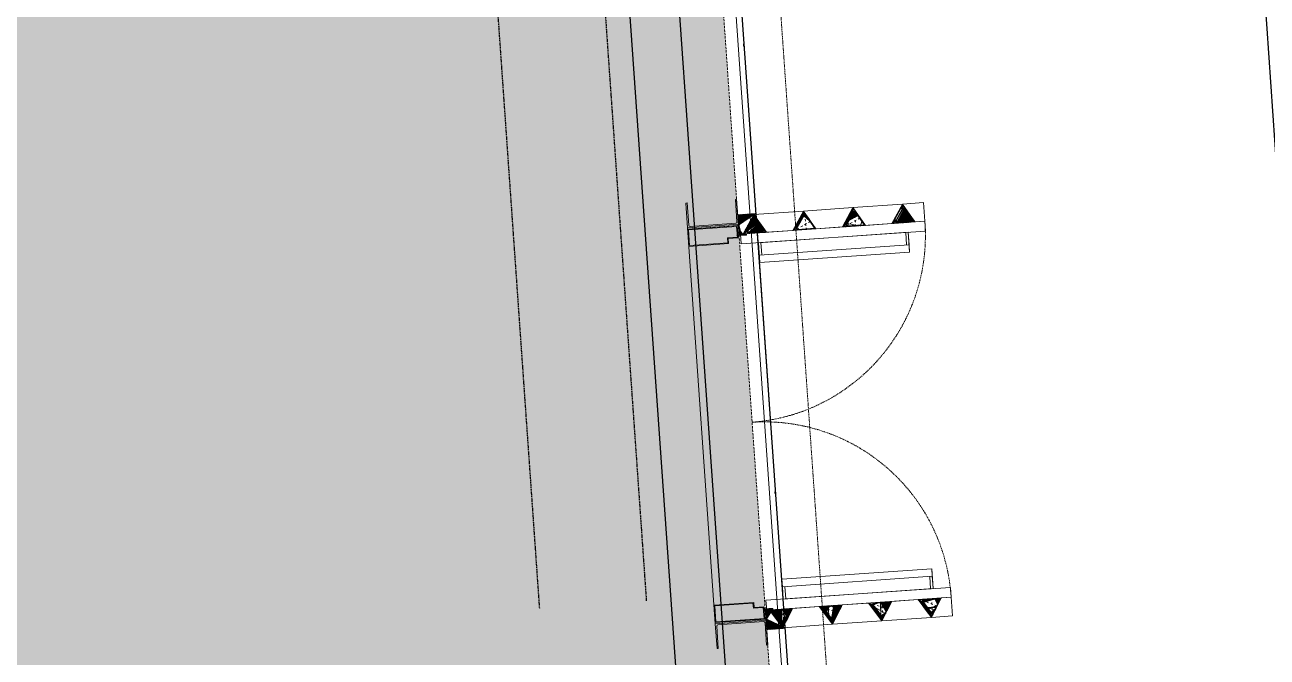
# Model space of a CAD drawing. Header units: millimetres. Extents: x 306 to 836129804, y -168137 to 818603917.
# Drawn here: x 834575209 to 834580214, y 818019302 to 818021851 of the extents above; entities that cross this region are included whole.
import ezdxf

# ---------------------------------------------------------------- set-up
doc = ezdxf.new("R2010")
doc.units = ezdxf.units.MM
doc.header["$LTSCALE"] = 3
doc.header["$PDMODE"] = 3
doc.header["$PDSIZE"] = 0.1
for name, pattern in [('ACAD_ISO03W100', [30, 12, -18]), ('B0701', [2.34375, 1.5625, -0.78125]), ('B0703', [4.6875, 3.125, -1.5625]), ('Dash', [6, 3, -3])]:
    doc.linetypes.add(name, pattern=pattern)
doc.layers.add('_LTC', color=251, linetype='Continuous')
for name, color, linetype, lineweight in [('Eva-New', 1, 'ACAD_ISO03W100', 18), ('Hatch (LTC&CB)', 252, 'Continuous', 35), ('UAJ-08META', 251, 'Continuous', 9), ('UAJ-21EXWA-a', 251, 'Continuous', 9), ('UAJ-22INWA-a', 251, 'Continuous', 13), ('UAJ-23FLOR-c', 251, 'Continuous', 9), ('UAJ-23FLOR-h', 251, 'Continuous', 9), ('UAJ-23FLOR-y', 251, 'B0701', 9), ('UAJ-23FLOR-z', 251, 'B0703', 9), ('UAJ-31EXFR-h', 251, 'Continuous', 9), ('UAJ-31EXFR-y', 251, 'B0701', 9), ('UAJ-32INFR-c', 251, 'Continuous', 9), ('UAJ-32INFR-h', 251, 'Continuous', 9)]:
    doc.layers.add(name, color=color, linetype=linetype, lineweight=lineweight)
pattern_1 = [(45.00000000000012, (-109416.8442187309, -41196.64336895943), (-1.68379802270047, 1.683798022700463), []), (45.00000000000012, (-109415.7216861248, -41196.64336895943), (-1.68379802270047, 1.683798022700463), [])]
pattern_2 = [(45, (-1764.737409842762, 17.99999999945111), (-4.999999779477807, 4.999999779477808), []), (45, (-1763.037409842762, 17.99999999945111), (-4.999999779477807, 4.999999779477808), []), (45, (-1762.937409842762, 17.99999999945111), (-4.999999779477807, 4.999999779477808), []), (45, (-1762.837409842762, 17.99999999945111), (-4.999999779477807, 4.999999779477808), []), (45, (-1762.737409842762, 17.99999999945111), (-4.999999779477807, 4.999999779477808), []), (45, (-1762.637409842763, 17.99999999945111), (-4.999999779477807, 4.999999779477808), []), (45, (-1762.537409842762, 17.99999999945111), (-4.999999779477807, 4.999999779477808), []), (45, (-1762.437409842762, 17.99999999945111), (-4.999999779477807, 4.999999779477808), [])]
pattern_3 = [(45, (-1799.928081032677, 17.99999999945111), (-4.999999779477807, 4.999999779477808), []), (45, (-1798.228081032677, 17.99999999945111), (-4.999999779477807, 4.999999779477808), []), (45, (-1798.128081032677, 17.99999999945111), (-4.999999779477807, 4.999999779477808), []), (45, (-1798.028081032677, 17.99999999945111), (-4.999999779477807, 4.999999779477808), []), (45, (-1797.928081032677, 17.99999999945111), (-4.999999779477807, 4.999999779477808), []), (45, (-1797.828081032677, 17.99999999945111), (-4.999999779477807, 4.999999779477808), []), (45, (-1797.728081032677, 17.99999999945111), (-4.999999779477807, 4.999999779477808), []), (45, (-1797.628081032677, 17.99999999945111), (-4.999999779477807, 4.999999779477808), [])]

# ---------------------------------------------------------------- blocks, each defined once
blk = doc.blocks.new('21_UNS-EXWA-Facade Triangle Extrusion')
at = {"layer": 'UAJ-08META'}
h = blk.add_hatch(dxfattribs=at)
h.set_pattern_fill('ANSI32', color=256, scale=0.25, angle=-3.998908525866516)
h.set_pattern_definition(pattern_1)
edge = h.paths.add_edge_path()
edge.add_line((-75.01259005069733, -47.16361486911774), (-67.87473440170288, -33.6935887336731))
edge.add_line((-67.87473440170288, -33.6935887336731), (-65.25258207321167, -37.77321720123291))
edge.add_line((-65.25258207321167, -37.77321720123291), (-63.57014775276184, -36.69184410572052))
edge.add_line((-63.57014775276184, -36.69184410572052), (-66.191903591156, -32.612832903862))
edge.add_line((-66.191903591156, -32.612832903862), (-64.50235915184021, -31.54252290725708))
edge.add_line((-64.50235915184021, -31.54252290725708), (-61.88771343231201, -35.61047101020813))
edge.add_line((-61.88771343231201, -35.61047101020813), (-60.20527946949005, -34.5290983915329))
edge.add_line((-60.20527946949005, -34.5290983915329), (-62.82474744319916, -30.45036041736603))
edge.add_line((-62.82474744319916, -30.45036041736603), (-20.0749454498291, -2.995363593101501))
edge.add_line((-20.0749454498291, -2.995363593101501), (-17.46405339241028, -7.057471752166748))
edge.add_line((-17.46405339241028, -7.057471752166748), (-15.78161954879761, -5.976099371910095))
edge.add_line((-15.78161954879761, -5.976099371910095), (-18.39626514911652, -1.908150553703308))
edge.add_line((-18.39626514911652, -1.908150553703308), (-16.71758425235748, -0.8209383487701416))
edge.add_line((-16.71758425235748, -0.8209383487701416), (-14.09918510913849, -4.894726157188416))
edge.add_line((-14.09918510913849, -4.894726157188416), (-12.41675090789795, -3.813353180885315))
edge.add_line((-12.41675090789795, -3.813353180885315), (-15.0389039516449, 0.2662745714187622))
edge.add_line((-15.0389039516449, 0.2662745714187622), (-0.8188365697860718, 0.4905227422714233))
edge.add_line((-0.8188365697860718, 0.4905227422714233), (-71.2157564163208, 42.66169381141663))
edge.add_arc((-72.50049510525452, 40.51706179758747), 2.499999994716807, 59.07634435006711, 179.9920953721348)
edge.add_line((-75.0004950761795, 40.51740670204163), (-75.01273441314697, -48.20710110664368))
edge.add_line((-75.01273441314697, -48.20710110664368), (-75.01259005069733, -47.16361486911774))
edge = h.paths.add_edge_path(flags=16)
edge.add_line((-68.6583776473999, -31.22540402412415), (-16.1267796754837, 2.53891122341156))
edge.add_arc((-17.47850388801287, 4.641966418766378), 2.499999900289295, 302.7306025113452, 419.0763484705993)
edge.add_line((-16.19376540184021, 6.786598443984985), (-72.5004950761795, 40.51706194877625))
edge.add_line((-72.5004950761795, 40.51706194877625), (-72.51010143756866, -29.12200355529785))
edge.add_arc((-70.0101015365577, -29.12234859176267), 2.499999924820999, 179.9920923464523, 302.7305933400276)
h = blk.add_hatch(dxfattribs=at)
h.set_pattern_fill('ANSI32', color=256, scale=0.25, angle=-3.998908525866516)
h.set_pattern_definition(pattern_1)
h.paths.add_polyline_path([(-62.61064434051514, -37.26119458675385), (-65.49787187576294, -32.76788723468781), (-64.65470325946808, -32.23022532463074), (-61.76762568950653, -36.72203266620636), (-14.82031857967377, -6.546976327896118), (-17.70624601840973, -2.056959748268127), (-16.86690068244934, -1.513350248336792), (-13.97909653186798, -6.006286859512329), (-4.745509028434753, -0.07146263122558594), (0, 0), (-75.01273441314697, -48.20710110664368), (-72.51210236549377, -43.62797057628632), (-62.60884714126587, -37.26272201538086)])
for points in [[(-75.01259005069733, -47.16361486911774), (-67.87473440170288, -33.6935887336731), (-65.25258207321167, -37.77321720123291), (-63.57014775276184, -36.69184410572052), (-66.191903591156, -32.612832903862), (-64.50235915184021, -31.54252290725708), (-61.88771343231201, -35.61047101020813), (-60.20527946949005, -34.5290983915329), (-62.82474744319916, -30.45036041736603), (-20.0749454498291, -2.995363593101501), (-17.46405339241028, -7.057471752166748), (-15.78161954879761, -5.976099371910095), (-18.39626514911652, -1.908150553703308), (-16.71758425235748, -0.8209383487701416), (-14.09918510913849, -4.894726157188416), (-12.41675090789795, -3.813353180885315), (-15.0389039516449, 0.2662745714187622), (-0.8188365697860718, 0.4905227422714233), (-71.2157564163208, 42.66169381141663, 0.5826902400280833), (-75.0004950761795, 40.51740670204163), (-75.01273441314697, -48.20710110664368)], [(-68.6583776473999, -31.22540402412415), (-16.1267796754837, 2.53891122341156, 0.5562828354535237), (-16.19376540184021, 6.786598443984985), (-72.5004950761795, 40.51706194877625), (-72.51010143756866, -29.12200355529785, 0.593393664896227)]]:
    blk.add_lwpolyline(points, format="xyb", close=True, dxfattribs=at)
blk.add_lwpolyline([(-62.61064434051514, -37.26119458675385), (-65.49787187576294, -32.76788723468781), (-64.65470325946808, -32.23022532463074), (-61.76762568950653, -36.72203266620636), (-14.82031857967377, -6.546976327896118), (-17.70624601840973, -2.056959748268127), (-16.86690068244934, -1.513350248336792), (-13.97909653186798, -6.006286859512329), (-4.745509028434753, -0.07146263122558594), (0, 0), (-75.01273441314697, -48.20710110664368), (-72.51210236549377, -43.62797057628632), (-62.60884714126587, -37.26272201538086)], close=True, dxfattribs=at)
at = {"layer": 'UAJ-08META', "linetype": 'Dash'}
for points in [[(-14.97881484031677, 4.68138599395752), (-72.50529825687408, 5.697529196739197)], [(-71.2083113193512, -31.31649792194366), (-44.34713017940521, 23.65182995796204)]]:
    blk.add_lwpolyline(points, dxfattribs=at)
at = {"layer": 'UAJ-08META'}
blk.add_lwpolyline([(-18.12446212768555, -2.327821254730225), (-18.12287628650665, -2.326794028282166)], dxfattribs=at)
blk = doc.blocks.new('*U|REF3218964')
at = {"layer": 'UAJ-32INFR-c'}
h = blk.add_hatch(color=256, dxfattribs=at)
edge = h.paths.add_edge_path()
edge.add_line((2.374999999996889, 42.8219198798), (2.374999999996527, 3.749999999999972))
edge.add_arc((3.12499999999653, 3.749999999999988), 0.7500000000000031, 180.0000000000011, 269.999999999998)
edge.add_line((3.124999999996504, 2.999999999999985), (74.3875901572351, 2.999999999999326))
edge.add_line((74.3875901572351, 2.999999999999326), (74.38759015723507, -6.87894186057747e-13))
edge.add_line((74.38759015723507, -6.87894186057747e-13), (3.124999999996504, -2.131628207280301e-14))
edge.add_arc((3.124999999996538, 3.750000000000002), 3.750000000000023, 179.9999999999996, 269.9999999999996, ccw=False)
edge.add_line((-0.6250000000034852, 3.75000000000003), (-0.6250000000034993, 42.82191987980003))
edge.add_line((-0.6250000000034993, 42.82191987980003), (2.374999999996889, 42.8219198798))
at = {"layer": 'UAJ-32INFR-h'}
h = blk.add_hatch(dxfattribs=at)
h.set_pattern_fill('STAAL', color=256, style=0)
h.set_pattern_definition(pattern_2)
edge = h.paths.add_edge_path()
edge.add_line((2.374999999996889, 42.8219198798), (2.374999999996527, 3.749999999999972))
edge.add_arc((3.12499999999653, 3.749999999999988), 0.7500000000000031, 180.0000000000011, 269.999999999998)
edge.add_line((3.124999999996504, 2.999999999999985), (74.3875901572351, 2.999999999999326))
edge.add_line((74.3875901572351, 2.999999999999326), (74.38759015723507, -6.87894186057747e-13))
edge.add_line((74.38759015723507, -6.87894186057747e-13), (3.124999999996504, -2.131628207280301e-14))
edge.add_arc((3.124999999996538, 3.750000000000002), 3.750000000000023, 179.9999999999996, 269.9999999999996, ccw=False)
edge.add_line((-0.6250000000034852, 3.75000000000003), (-0.6250000000034993, 42.82191987980003))
edge.add_line((-0.6250000000034993, 42.82191987980003), (2.374999999996889, 42.8219198798))
at = {"layer": 'UAJ-22INWA-a', "lineweight": -2}
blk.add_lwpolyline([(2.374999999996889, 42.8219198798), (2.374999999996527, 3.749999999999975, 0.4142135623730798), (3.124999999996504, 2.999999999999985), (74.3875901572351, 2.999999999999326), (74.38759015723507, -6.87894186057747e-13), (3.12499999999651, -2.886579864025407e-14, -0.4142135623730951), (-0.6250000000034852, 3.75000000000003), (-0.6250000000030749, 42.82191987980003)], format="xyb", close=True, dxfattribs=at)
blk = doc.blocks.new('*U|REF3319065')
at = {"layer": 'UAJ-32INFR-c'}
h = blk.add_hatch(color=256, dxfattribs=at)
edge = h.paths.add_edge_path()
edge.add_line((2.374999999996889, 42.8219198798), (2.374999999996527, 3.749999999999972))
edge.add_arc((3.12499999999653, 3.749999999999988), 0.7500000000000031, 180.0000000000011, 269.999999999998)
edge.add_line((3.124999999996504, 2.999999999999985), (74.3875901572351, 2.999999999999326))
edge.add_line((74.3875901572351, 2.999999999999326), (74.38759015723507, -6.87894186057747e-13))
edge.add_line((74.38759015723507, -6.87894186057747e-13), (3.124999999996504, -2.131628207280301e-14))
edge.add_arc((3.124999999996538, 3.750000000000002), 3.750000000000023, 179.9999999999996, 269.9999999999996, ccw=False)
edge.add_line((-0.6250000000034852, 3.75000000000003), (-0.6250000000034993, 42.82191987980003))
edge.add_line((-0.6250000000034993, 42.82191987980003), (2.374999999996889, 42.8219198798))
at = {"layer": 'UAJ-32INFR-h'}
h = blk.add_hatch(dxfattribs=at)
h.set_pattern_fill('STAAL', color=256, style=0)
h.set_pattern_definition(pattern_2)
edge = h.paths.add_edge_path()
edge.add_line((2.374999999996889, 42.8219198798), (2.374999999996527, 3.749999999999972))
edge.add_arc((3.12499999999653, 3.749999999999988), 0.7500000000000031, 180.0000000000011, 269.999999999998)
edge.add_line((3.124999999996504, 2.999999999999985), (74.3875901572351, 2.999999999999326))
edge.add_line((74.3875901572351, 2.999999999999326), (74.38759015723507, -6.87894186057747e-13))
edge.add_line((74.38759015723507, -6.87894186057747e-13), (3.124999999996504, -2.131628207280301e-14))
edge.add_arc((3.124999999996538, 3.750000000000002), 3.750000000000023, 179.9999999999996, 269.9999999999996, ccw=False)
edge.add_line((-0.6250000000034852, 3.75000000000003), (-0.6250000000034993, 42.82191987980003))
edge.add_line((-0.6250000000034993, 42.82191987980003), (2.374999999996889, 42.8219198798))
at = {"layer": 'UAJ-22INWA-a', "lineweight": -2}
blk.add_lwpolyline([(2.374999999996889, 42.8219198798), (2.374999999996527, 3.749999999999975, 0.4142135623730798), (3.124999999996504, 2.999999999999985), (74.3875901572351, 2.999999999999326), (74.38759015723507, -6.87894186057747e-13), (3.12499999999651, -2.886579864025407e-14, -0.4142135623730951), (-0.6250000000034852, 3.75000000000003), (-0.6250000000030749, 42.82191987980003)], format="xyb", close=True, dxfattribs=at)
blk = doc.blocks.new('*U|REF3419166')
at = {"layer": 'UAJ-32INFR-c'}
h = blk.add_hatch(color=256, dxfattribs=at)
edge = h.paths.add_edge_path()
edge.add_line((2.374999999996803, 30.0000000055), (2.374999999996527, 3.749999999999993))
edge.add_arc((3.124999999996549, 3.750000000000012), 0.7500000000000222, 180.0000000000013, 269.9999999999998)
edge.add_line((3.124999999996547, 2.99999999999999), (39.19691896732024, 2.999999999999649))
edge.add_line((39.19691896732024, 2.999999999999649), (39.19691896732022, -3.512745649913995e-13))
edge.add_line((39.19691896732022, -3.510618379322006e-13), (3.124999999996518, -2.486899575160351e-14))
edge.add_arc((3.124999999996543, 3.750000000000004), 3.750000000000028, 179.9999999999996, 269.9999999999996, ccw=False)
edge.add_line((-0.6250000000034852, 3.75000000000003), (-0.6250000000031972, 30.00000000550003))
edge.add_line((-0.6250000000031972, 30.00000000550003), (2.374999999996803, 30.0000000055))
at = {"layer": 'UAJ-32INFR-h'}
h = blk.add_hatch(dxfattribs=at)
h.set_pattern_fill('STAAL', color=256, style=0)
h.set_pattern_definition(pattern_3)
edge = h.paths.add_edge_path()
edge.add_line((2.374999999996803, 30.0000000055), (2.374999999996527, 3.749999999999993))
edge.add_arc((3.124999999996549, 3.750000000000012), 0.7500000000000222, 180.0000000000013, 269.9999999999998)
edge.add_line((3.124999999996547, 2.99999999999999), (39.19691896732024, 2.999999999999649))
edge.add_line((39.19691896732024, 2.999999999999649), (39.19691896732022, -3.512745649913995e-13))
edge.add_line((39.19691896732022, -3.510618379322006e-13), (3.124999999996518, -2.486899575160351e-14))
edge.add_arc((3.124999999996543, 3.750000000000004), 3.750000000000028, 179.9999999999996, 269.9999999999996, ccw=False)
edge.add_line((-0.6250000000034852, 3.75000000000003), (-0.6250000000031972, 30.00000000550003))
edge.add_line((-0.6250000000031972, 30.00000000550003), (2.374999999996803, 30.0000000055))
at = {"layer": 'UAJ-22INWA-a', "lineweight": -2}
blk.add_lwpolyline([(2.374999999996803, 30.0000000055), (2.374999999996527, 3.749999999999995, 0.4142135623730876), (3.124999999996547, 2.99999999999999), (39.19691896732024, 2.999999999999649), (39.19691896732022, -3.510618379322006e-13), (3.124999999996518, -2.486899575160351e-14, -0.4142135623730951), (-0.6250000000034852, 3.75000000000003), (-0.6250000000031972, 30.00000000550003)], format="xyb", close=True, dxfattribs=at)
blk = doc.blocks.new('*U|REF23431329')
at = {"layer": 'UAJ-32INFR-c'}
h = blk.add_hatch(color=256, dxfattribs=at)
h.dxf.hatch_style = 1
h.paths.add_polyline_path([(4, 1.17415765998885e-09, 1), (-4, 1.17415765998885e-09, 1)])
h.paths.add_polyline_path([(3, 1.17415765998885e-09, -1), (-3, 1.17415765998885e-09, -1)], flags=16)
at = {"layer": 'UAJ-32INFR-h'}
h = blk.add_hatch(dxfattribs=at)
h.set_pattern_fill('STAAL', color=256)
h.set_pattern_definition([(45, (0, 0), (-4.999999779477807, 4.999999779477808), []), (45, (1.7, 0), (-4.999999779477807, 4.999999779477808), []), (45, (1.8, 0), (-4.999999779477807, 4.999999779477808), []), (45, (1.9, 0), (-4.999999779477807, 4.999999779477808), []), (45, (2, 0), (-4.999999779477807, 4.999999779477808), []), (45, (2.1, 0), (-4.999999779477807, 4.999999779477808), []), (45, (2.2, 0), (-4.999999779477807, 4.999999779477808), []), (45, (2.3, 0), (-4.999999779477807, 4.999999779477808), [])])
h.paths.add_polyline_path([(4, 1.17415765998885e-09, 1), (-4, 1.17415765998885e-09, 1)])
at = {"layer": 'UAJ-22INWA-a', "lineweight": -2}
for radius in [4, 3]:
    blk.add_circle((0, 1.17415765998885e-09), radius, dxfattribs=at)
blk = doc.blocks.new('*U|REF3118863')
at = {"layer": 'UAJ-32INFR-c'}
h = blk.add_hatch(color=256, dxfattribs=at)
edge = h.paths.add_edge_path()
edge.add_line((2.374999999996803, 30.0000000055), (2.374999999996527, 3.749999999999993))
edge.add_arc((3.124999999996549, 3.750000000000012), 0.7500000000000222, 180.0000000000013, 269.9999999999998)
edge.add_line((3.124999999996547, 2.99999999999999), (39.19691896732024, 2.999999999999649))
edge.add_line((39.19691896732024, 2.999999999999649), (39.19691896732022, -3.512745649913995e-13))
edge.add_line((39.19691896732022, -3.510618379322006e-13), (3.124999999996518, -2.486899575160351e-14))
edge.add_arc((3.124999999996543, 3.750000000000004), 3.750000000000028, 179.9999999999996, 269.9999999999996, ccw=False)
edge.add_line((-0.6250000000034852, 3.75000000000003), (-0.6250000000031972, 30.00000000550003))
edge.add_line((-0.6250000000031972, 30.00000000550003), (2.374999999996803, 30.0000000055))
at = {"layer": 'UAJ-32INFR-h'}
h = blk.add_hatch(dxfattribs=at)
h.set_pattern_fill('STAAL', color=256, style=0)
h.set_pattern_definition(pattern_3)
edge = h.paths.add_edge_path()
edge.add_line((2.374999999996803, 30.0000000055), (2.374999999996527, 3.749999999999993))
edge.add_arc((3.124999999996549, 3.750000000000012), 0.7500000000000222, 180.0000000000013, 269.9999999999998)
edge.add_line((3.124999999996547, 2.99999999999999), (39.19691896732024, 2.999999999999649))
edge.add_line((39.19691896732024, 2.999999999999649), (39.19691896732022, -3.512745649913995e-13))
edge.add_line((39.19691896732022, -3.510618379322006e-13), (3.124999999996518, -2.486899575160351e-14))
edge.add_arc((3.124999999996543, 3.750000000000004), 3.750000000000028, 179.9999999999996, 269.9999999999996, ccw=False)
edge.add_line((-0.6250000000034852, 3.75000000000003), (-0.6250000000031972, 30.00000000550003))
edge.add_line((-0.6250000000031972, 30.00000000550003), (2.374999999996803, 30.0000000055))
at = {"layer": 'UAJ-22INWA-a', "lineweight": -2}
blk.add_lwpolyline([(2.374999999996803, 30.0000000055), (2.374999999996527, 3.749999999999995, 0.4142135623730876), (3.124999999996547, 2.99999999999999), (39.19691896732024, 2.999999999999649), (39.19691896732022, -3.510618379322006e-13), (3.124999999996518, -2.486899575160351e-14, -0.4142135623730951), (-0.6250000000034852, 3.75000000000003), (-0.6250000000031972, 30.00000000550003)], format="xyb", close=True, dxfattribs=at)
blk = doc.blocks.new('*U2874')
at = {"layer": 'UAJ-31EXFR-h'}
h = blk.add_hatch(color=256, dxfattribs=at)
h.dxf.hatch_style = 1
edge = h.paths.add_edge_path()
edge.add_line((-49.98460531026613, 64.98741030649806), (50.04618311136473, 64.98740982966086))
edge.add_line((50.04618311136473, 64.98740982966086), (50.04618311136473, -140.005212261637))
edge.add_line((50.04618311136473, -140.005212261637), (-49.98460566997697, -140.005212261637))
edge.add_line((-49.98460566997697, -140.005212261637), (-49.98460566997697, -135.0052126192649))
edge.add_line((-49.98460566997697, -135.0052126192649), (40.01539468973378, -135.0052117755521))
edge.add_arc((40.01539468973377, -130.0052117755522), 4.999999999999915, 270.0000000000002, 359.9999999999997)
edge.add_line((45.01539468973368, -130.0052117755523), (45.01539433210586, 54.98741006807947))
edge.add_arc((40.01539392509982, 54.98740989949206), 5.000000407006037, 1.931869285508747e-06, 89.9999912379403)
edge.add_line((40.01539468973384, 59.98741030649805), (-49.98460531026613, 59.98741030649806))
edge.add_line((-49.98460531026613, 59.98741030649806), (-49.98460531026613, 64.98741030649806))
h = blk.add_hatch(color=256, dxfattribs=at)
h.dxf.hatch_style = 1
h.paths.add_polyline_path([(50.04618311136475, 64.98740982966086), (55.0153946897339, 64.98740982966086), (55.0153946897339, -140.0052126194969), (50.04618311136475, -140.0052126194969)])
h = blk.add_hatch(color=256, dxfattribs=at)
h.dxf.hatch_style = 1
h.paths.add_polyline_path([(122.0153945705246, -137.0052126194969), (58.01539468973387, -137.0052126194969), (58.01539445131529, 57.17808079676291), (102.015394332106, 57.1780809159722), (102.0153946897339, 17.1780809159722), (122.0153944513153, 17.17808079676291)], flags=16)
h.paths.add_polyline_path([(125.0153945705246, -140.0052126194969), (55.01539468973387, -140.0052126194969), (55.015394332106, 60.1780809159722), (105.015394332106, 60.1780809159722), (105.0153946897339, 20.17808079676291), (125.0153945705246, 20.17808079676291)])
h = blk.add_hatch(color=256, dxfattribs=at)
h.dxf.hatch_style = 1
h.paths.add_polyline_path([(1578.015394570525, -137.0052126194969), (1642.015394451315, -137.0052126194969), (1642.015394689734, 57.17808079676291), (1598.015394808943, 57.1780809159722), (1598.015394451315, 17.1780809159722), (1578.015394689734, 17.17808079676291)], flags=16)
h.paths.add_polyline_path([(1575.015394570525, -140.0052126194969), (1645.015394451315, -140.0052126194969), (1645.015394808943, 60.1780809159722), (1595.015394808943, 60.1780809159722), (1595.015394451315, 20.17808079676291), (1575.015394570525, 20.17808079676291)])
h = blk.add_hatch(color=256, dxfattribs=at)
h.dxf.hatch_style = 1
h.paths.add_polyline_path([(1649.984606029685, 64.98740982966086), (1645.015394451315, 64.98740982966086), (1645.015394451315, -140.0052126194969), (1649.984606029685, -140.0052126194969)])
h = blk.add_hatch(color=256, dxfattribs=at)
h.dxf.hatch_style = 1
edge = h.paths.add_edge_path()
edge.add_line((1750.015394451315, 64.98741030649806), (1649.984606029685, 64.98740982966086))
edge.add_line((1649.984606029685, 64.98740982966086), (1649.984606029685, -140.005212261637))
edge.add_line((1649.984606029685, -140.005212261637), (1750.015394811026, -140.005212261637))
edge.add_line((1750.015394811026, -140.005212261637), (1750.015394811026, -135.0052126192649))
edge.add_line((1750.015394811026, -135.0052126192649), (1660.015394451315, -135.0052117755521))
edge.add_arc((1660.015394451315, -130.0052117755523), 4.999999999999858, 179.9999999999997, 270, ccw=False)
edge.add_line((1655.015394451316, -130.0052117755523), (1655.015394808943, 54.98741006807947))
edge.add_arc((1660.015395215949, 54.98740989949212), 5.00000040700593, 90.00000876205979, 179.9999980681314, ccw=False)
edge.add_line((1660.015394451315, 59.98741030649805), (1750.015394451315, 59.98741030649806))
edge.add_line((1750.015394451315, 59.98741030649806), (1750.015394451315, 64.98741030649806))
at = {"layer": 'UAJ-08META'}
for points in [[(-49.98460531026613, 64.98741030649806), (50.04618311136473, 64.98740982966086), (50.04618311136473, -140.005212261637), (-49.98460566997697, -140.005212261637), (-49.98460566997697, -135.0052126192649), (40.01539468973378, -135.0052117755521, 0.4142135623730921), (45.01539468973368, -130.0052117755523), (45.01539433210586, 54.98741006807948, 0.4142135077062553), (40.01539468973384, 59.98741030649805), (-49.98460531026613, 59.98741030649806)], [(1750.015394451315, 64.98741030649806), (1649.984606029685, 64.98740982966086), (1649.984606029685, -140.005212261637), (1750.015394811026, -140.005212261637), (1750.015394811026, -135.0052126192649), (1660.015394451315, -135.0052117755521, -0.4142135623730921), (1655.015394451316, -130.0052117755523), (1655.015394808943, 54.98741006807948, -0.4142135077062553), (1660.015394451315, 59.98741030649805), (1750.015394451315, 59.98741030649806)]]:
    blk.add_lwpolyline(points, format="xyb", close=True, dxfattribs=at)
for points in [[(50.04618311136475, 64.98740982966086), (55.0153946897339, 64.98740982966086), (55.0153946897339, -140.0052126194969), (50.04618311136475, -140.0052126194969)], [(125.0153945705246, -140.0052126194969), (55.01539468973387, -140.0052126194969), (55.015394332106, 60.1780809159722), (105.015394332106, 60.1780809159722), (105.0153946897339, 20.17808079676291), (125.0153945705246, 20.17808079676291)], [(122.0153945705246, -137.0052126194969), (58.01539468973387, -137.0052126194969), (58.01539445131529, 57.17808079676291), (102.015394332106, 57.1780809159722), (102.0153946897339, 17.1780809159722), (122.0153944513153, 17.17808079676291)], [(1575.015394570525, -140.005212261869), (1645.015394451315, -140.0052123810783), (1645.015394570525, 60.17808115439077), (1595.015394689734, 60.17808139280935), (1595.015394212897, 20.17808115439077), (1575.015394212897, 20.17808115439077)], [(1575.015394570525, -140.0052126194969), (1645.015394451315, -140.0052126194969), (1645.015394808943, 60.1780809159722), (1595.015394808943, 60.1780809159722), (1595.015394451315, 20.17808079676291), (1575.015394570525, 20.17808079676291)], [(1578.015394689734, -137.005212261869), (1642.015394451315, -137.005212261869), (1642.015394689734, 57.17808115439077), (1598.015394808943, 57.17808127360006), (1598.015394212897, 17.17808115439077), (1578.015394451315, 17.17808103518148)], [(1578.015394570525, -137.0052126194969), (1642.015394451315, -137.0052126194969), (1642.015394689734, 57.17808079676291), (1598.015394808943, 57.1780809159722), (1598.015394451315, 17.1780809159722), (1578.015394689734, 17.17808079676291)], [(1649.984606029685, 64.98740982966086), (1645.015394451315, 64.98740982966086), (1645.015394451315, -140.0052126194969), (1649.984606029685, -140.0052126194969)]]:
    blk.add_lwpolyline(points, close=True, dxfattribs=at)
at = {"layer": 'UAJ-21EXWA-a'}
for points in [[(130.2247588708791, 70.17808103400745), (130.2247589900882, 815.1780810340074), (90.22483027724333, 815.1780811532167), (90.22483003882498, 70.17808115321674)], [(1569.836818934394, 70.17808103400745), (1569.836818815185, 815.1780810340074), (1609.83674752803, 815.1780811532167), (1609.836747766448, 70.17808115321674)]]:
    blk.add_lwpolyline(points, close=True, dxfattribs=at)
at = {"layer": 'UAJ-23FLOR-c'}
blk.add_lwpolyline([(1649.984606029685, -140.0052122616369), (1649.984605792248, 64.98740982966086), (1687.806526253754, 64.98741000995435), (1687.806525896176, 139.9999999944971), (12.22426324487308, 139.9999999944971), (12.22426288729524, 64.98741000995435), (50.04618311136475, 64.98740982966086), (50.04618311136473, -140.0052122616369)], close=True, dxfattribs=at)
at = {"layer": 'UAJ-31EXFR-h'}
for points in [[(15.22426403311796, 730.1780809147981), (15.22426403311796, 815.1780811532167), (90.22483027724333, 815.1780811532167), (90.22483026441961, 775.1070505983323)], [(1684.77573596687, 730.1780809147981), (1684.77573596687, 815.1780811532167), (1609.775169722745, 815.1780811532167), (1609.775169735568, 775.1070505983323)], [(15.22426403311796, 730.1780809147981), (15.22426391390867, 530.1780807955888), (90.2248302004147, 575.1070593757348), (90.23699844626493, 681.9709798081544)], [(130.2247587516696, 745.1780807955888), (210.2247587516698, 745.1780807955888), (210.2247587516698, 140.1780809147982), (130.2247587516696, 140.1780809147982)], [(180.2247588708791, 140.1780807955889), (210.2247587516698, 140.1780809147982), (210.2247588708789, 745.1780809147981), (180.2247588708789, 745.1780809147981)], [(1519.836818934394, 140.1780807955889), (1489.836819053603, 140.1780809147982), (1489.836818934394, 745.1780809147981), (1519.836818934394, 745.1780809147981)], [(1489.836818934394, 745.1780809147981), (1569.836818934394, 745.1780809147981), (1569.836818934394, 140.1780807955889), (1489.836818934394, 140.1780807955889)], [(1684.837313772155, 730.1780809147981), (1684.837313891365, 530.1780807955888), (1609.836747604859, 575.1070593757348), (1609.824579359008, 681.9709798081544)], [(15.22426391390867, 530.1780807955888), (15.22426379469938, 330.1780806763795), (90.22483008120541, 375.1070592565255), (90.23699832705564, 481.9709796889451)], [(1684.837313891365, 530.1780807955888), (1684.837314010574, 330.1780806763795), (1609.836747724068, 375.1070592565255), (1609.824579478218, 481.9709796889451)], [(15.2242639139089, 330.1780807955889), (15.22426379469961, 130.1780806763795), (90.22483008120564, 175.1070592565256), (90.23699832705587, 281.9709796889452)], [(1684.837313891364, 330.1780807955889), (1684.837314010574, 130.1780806763795), (1609.836747724068, 175.1070592565256), (1609.824579478217, 281.9709796889452)]]:
    blk.add_lwpolyline(points, close=True, dxfattribs=at)
for points in [[(180.2247586324603, 745.1780807955888), (130.2247587516696, 745.1780807955888), (130.2247587516696, 735.1780807955888), (180.224758513251, 735.1780807955888)], [(1519.836819172813, 745.1780807955888), (1569.836819053604, 745.1780807955888), (1569.836819053604, 735.1780807955888), (1519.836819292022, 735.1780807955888)], [(180.2247588708791, 140.1780807955889), (130.2247588708791, 140.1780807955889), (130.2247587516698, 150.1780807955889), (180.2247586324605, 150.1780809147982)], [(1519.836818934394, 140.1780807955889), (1569.836818934394, 140.1780807955889), (1569.836819053603, 150.1780807955889), (1519.836819172813, 150.1780809147982)]]:
    blk.add_lwpolyline(points, dxfattribs=at)
at = {"layer": 'UAJ-31EXFR-y'}
for centre, start, end in [((95.01539421289671, 60.17808079676291), 0.365888888834736, 89.60699467943572), ((1605.015394689734, 60.17808079676291), 90.39300532056428, 179.6341111111653)]:
    blk.add_arc(centre, 755.000000395918, start, end, dxfattribs=at)
at = {"xscale": -1}
for p in [(15.22426403311796, 730.1780809147981), (15.22426391390867, 530.1780807955888), (15.2242639139089, 330.1780807955889), (15.22426403311819, 130.1780806763796)]:
    blk.add_blockref('21_UNS-EXWA-Facade Triangle Extrusion', p, dxfattribs=at)
for p in [(1684.837313772155, 730.1780809147981), (1684.837313891365, 530.1780807955888), (1684.837313891364, 330.1780807955889), (1684.837313772155, 130.1780806763796)]:
    blk.add_blockref('21_UNS-EXWA-Facade Triangle Extrusion', p)
at = {"layer": 'UAJ-08META', "xscale": -1}
for name, p, rotation in [('*U|REF3218964', (12.22426323167559, 65.612409837262), 269.9999999898344), ('*U|REF23431329', (95.0461831155393, 60.17808079676291), 269.999999992243)]:
    blk.add_blockref(name, p, dxfattribs=dict(at, rotation=rotation))
at = {"layer": 'UAJ-08META'}
for name, p, rotation in [('*U|REF3319065', (1687.806525909374, 65.612409837262), 90.00000001016568), ('*U|REF23431329', (1604.953816884449, 60.17808079676291), 90.00000000775698)]:
    blk.add_blockref(name, p, dxfattribs=dict(at, rotation=rotation))
at = {"layer": 'UAJ-08META', "xscale": -1}
blk.add_blockref('*U|REF3419166', (95.04618371211801, 64.98740982951915), dxfattribs=at)
at = {"layer": 'UAJ-08META'}
blk.add_blockref('*U|REF3118863', (1604.95381628787, 64.98740982951915), dxfattribs=at)
blk = doc.blocks.new('FAC-00-0')
at = {"layer": '_LTC', "elevation": 13699.99999999999}
for points in [[(834576404.8478793, 818039564.4994954), (834578419.9061583, 818010875.5172962), (834579521.6727213, 818000060.3477776)], [(834576604.3586563, 818039578.4798723), (834578619.1946199, 818010892.6628438), (834579720.6429324, 818000080.6173375)], [(834576853.7442557, 818039595.9962316), (834578868.3051968, 818010914.0947803), (834579969.3556964, 818000105.9542873)]]:
    blk.add_lwpolyline(points, dxfattribs=at)
at = {"layer": '_LTC', "linetype": 'B0701'}
for points in [[(834576339.3228495, 818039159.64059), (834577713.0064095, 818019529.4403745)], [(834575908.3755728, 818039129.5140712), (834577282.0583692, 818019499.3138024)]]:
    blk.add_lwpolyline(points, dxfattribs=at)
at = {"layer": '_LTC'}
blk.add_open_spline([(834580271.1096342, 818021008.2324462, 13699.99999999997), (834580270.551387, 818021024.2677512), (834580268.874086, 818021040.2248595, 13699.99999999999), (834580267.7563117, 818021056.2210662, 13699.99999999998), (834580181.103108, 818022301.7230911), (834580094.0350399, 818023547.1961263), (834580006.9669715, 818024792.6691617), (834579728.1369119, 818028506.6162714), (834579361.2044426, 818033394.0655822), (834579066.2396815, 818038884.2348518), (834578945.480875, 818040871.10015), (834578889.5015762, 818041682.937103), (834578875.476216, 818041899.2020736), (834578905.265652, 818041606.9202672), (834579014.8303174, 818040531.9164138), (834579228.5315945, 818038192.8699493), (834579428.563846, 818036147.6696717), (834579552.010506, 818034885.5074883), (834579873.8612906, 818030281.5664743), (834580195.712075, 818025677.6254604), (834580500.3832827, 818021323.1337729)], degree=3, knots=[0, 0, 0, 0, 1, 1, 1, 3746.538061933388, 3746.538061933388, 3746.538061933388, 14919.15775847071, 18449.38945613005, 20240.53077136857, 20890.67934422696, 20890.67934422696, 20890.67934422696, 21772.06415537719, 24132.38665182641, 27936.93947994479, 27936.93947994479, 27936.93947994479, 41782.47114495328, 41782.47114495328, 41782.47114495328, 41782.47114495328], dxfattribs=at)
blk.add_rational_spline([(834580077.3900777, 818035997.4791214), (834580437.0917654, 818034054.3349081), (834580602.4700614, 818033161.329403), (834580767.8483574, 818032268.323898), (834580949.9611539, 818031284.955718), (834581075.8892046, 818030294.4452341), (834581145.6328331, 818029296.7917677), (834581335.3021821, 818026583.6509713), (834581524.9715308, 818023870.5101748), (834581703.4389249, 818021317.6086571), (834581706.0106146, 818021280.8216103), (834581708.5823042, 818021244.0345637), (834581711.1539938, 818021207.247517), (834581713.1965545, 818021178.0295397), (834581693.9806505, 818021155.9249865), (834581664.7626766, 818021153.8823801), (834581299.0753304, 818021128.3174726), (834580933.3879842, 818021102.7525649), (834580567.7006379, 818021077.1876572), (834580554.2949414, 818021076.2509816), (834580542.2681971, 818021070.25536), (834580533.4514505, 818021060.1136129), (834580524.6347041, 818021049.9718657), (834580520.3702859, 818021037.2280517), (834580521.3074443, 818021023.822389), (834580899.6991928, 818015611.086328), (834581278.0909414, 818010198.3502669), (834581656.48269, 818004785.6142058), (834581686.6616603, 818004353.9166318), (834581619.0548282, 818003926.4790552), (834581457.1207048, 818003525.1675733), (834581156.5955538, 818002700.4971138), (834580856.0704025, 818001875.8266542), (834580555.5452513, 818001051.1561946), (834580428.5667853, 818000714.2497276), (834580305.2916387, 818000375.9706471), (834580185.7346454, 818000036.3596587)], [1, 1, 1, 1, 1, 1, 1, 1, 1, 1, 1, 1, 1, 0.8047382231132746, 0.8047382231132746, 0.9999999999999999, 1, 1, 1, 0.9492507227563662, 0.9492507227563662, 0.9999999999999999, 0.9492507227563663, 0.9492507227563663, 1, 1, 1, 1, 0.9829479213520105, 0.9829479213520105, 1, 1, 1, 1, 0.9999598891676805, 0.9999598891676805, 1], degree=3, knots=[0, 0, 0, 0, 2724.56956517957, 2724.56956517957, 2724.56956517957, 5723.230185049491, 5723.230185049491, 5723.230185049491, 13882.51734683393, 13882.51734683393, 13882.51734683393, 13883.51734683393, 13883.51734683393, 13883.51734683393, 13885.08814159524, 13885.08814159524, 13885.08814159524, 13886.08814159524, 13886.08814159524, 13886.08814159524, 13886.87355778052, 13886.87355778052, 13886.87355778052, 13887.65897396581, 13887.65897396581, 13887.65897396581, 13888.65897396581, 13888.65897396581, 13888.65897396581, 13889.11229864333, 13889.11229864333, 13889.11229864333, 13890.11229864333, 13890.11229864333, 13890.11229864333, 13890.13423798732, 13890.13423798732, 13890.13423798732, 13890.13423798732], dxfattribs=at)
for p in [(834578105.649212, 818021772.2541676, 13699.99999999999), (834578105.8597741, 818021769.2563323, 13699.99999999999), (834578106.0703362, 818021766.258497, 13699.99999999999), (834578232.4076056, 818019967.5573323, 13699.99999999999), (834578232.6181678, 818019964.559497, 13699.99999999999), (834578232.8287299, 818019961.5616617, 13699.99999999999)]:
    blk.add_point(p, dxfattribs=at)
at = {"layer": '_LTC', "rotation": 273.9989084093262}
blk.add_blockref('*U2874', (834578015.5590324, 818021092.5139563, 13699.99999999999), dxfattribs=at)

msp = doc.modelspace()

# ---------------------------------------------------------------- hatches: boundary and pattern name
at = {"layer": 'Hatch (LTC&CB)', "ltscale": 0.5}
h = msp.add_hatch(color=256, dxfattribs=at)
h.dxf.hatch_style = 1
h.paths.add_polyline_path([(834513554.2875786, 817967164.184733), (834513136.0010567, 817973147.5986885), (834516444.2460145, 817973378.8703827), (834516862.5325388, 817967395.4564129)])
edge = h.paths.add_edge_path()
edge.add_line((834574531.2963331, 818045981.8457801), (834554099.929931, 818044553.5366205))
edge.add_line((834554099.929931, 818044553.5366205), (834551123.8228455, 818044183.8080285))
edge.add_line((834551123.8228455, 818044183.8080285), (834548209.0206542, 818043477.5243225))
edge.add_line((834548209.0206542, 818043477.5243225), (834545391.3720644, 818042450.0201086))
edge.add_line((834545391.3720644, 818042450.0201086), (834542706.1556592, 818041114.1603316))
edge.add_line((834542706.1556592, 818041114.1603316), (834540186.9918953, 818039486.6707257))
edge.add_line((834540186.9918953, 818039486.6707257), (834537891.0747983, 818037557.0067935))
edge.add_line((834537891.0747983, 818037557.0067935), (834535879.1420094, 818035334.0248597))
edge.add_line((834535879.1420094, 818035334.0248597), (834535855.3944789, 818035294.2675608))
edge.add_line((834535855.3944789, 818035294.2675608), (834532032.6782387, 818042572.4388088))
edge.add_line((834532032.6782387, 818042572.4388088), (834531164.0984614, 818043800.1153567))
edge.add_line((834531164.0984614, 818043800.1153567), (834530021.2562451, 818044771.3886445))
edge.add_line((834530021.2562451, 818044771.3886445), (834528673.237675, 818045435.2700317))
edge.add_line((834528673.237675, 818045435.2700317), (834527205.3850749, 818045748.6568446))
edge.add_line((834527205.3850749, 818045748.6568446), (834506196.3506466, 818045615.4155988))
edge.add_arc((834506271.1753964, 818044617.8358235), 1000.382002588579, 94.28951124117238, 184.8385578105567)
edge.add_line((834505274.3584335, 818044533.4551773), (834507175.0349003, 818017345.0717123))
edge.add_arc((834508006.2233039, 818017538.0693862), 853.3008053756253, 193.0721449834389, 241.7750472788793)
edge.add_line((834507602.6678852, 818016786.2281208), (834508069.1239861, 818016499.3412285))
edge.add_line((834508069.1239861, 818016499.3412285), (834506033.0790353, 818013635.890324))
edge.add_arc((834507255.7232584, 818012765.1948972), 1500.989481160123, 144.5437625065404, 184.7118367485428)
edge.add_line((834505759.8064644, 818012641.8970132), (834510574.8280377, 817943764.9910301))
edge.add_arc((834512461.4285563, 817944222.0794972), 1941.182985577997, 193.6192718619657, 275.7769527828718)
edge.add_line((834512656.820462, 817942290.75524), (834514135.0129817, 817942432.7829566))
edge.add_line((834514135.0129817, 817942432.7829566), (834515639.5898061, 817942609.6817144))
edge.add_line((834515639.5898061, 817942609.6817144), (834517125.2230971, 817942816.5733008))
edge.add_line((834517125.2230971, 817942816.5733008), (834518606.1282966, 817943054.9641434))
edge.add_line((834518606.1282966, 817943054.9641434), (834520081.6376159, 817943324.7467438))
edge.add_line((834520081.6376159, 817943324.7467438), (834521550.6787682, 817943623.4372313))
edge.add_line((834521550.6787682, 817943623.4372313), (834523003.1909853, 817943997.2323029))
edge.add_line((834523003.1909853, 817943997.2323029), (834524434.6779621, 817944444.8476892))
edge.add_line((834524434.6779621, 817944444.8476892), (834525841.3906198, 817944965.1110799))
edge.add_line((834525841.3906198, 817944965.1110799), (834527219.6447655, 817945556.6599009))
edge.add_line((834527219.6447655, 817945556.6599009), (834528566.4663409, 817946218.3362625))
edge.add_line((834528566.4663409, 817946218.3362625), (834529949.1975069, 817946963.0067956))
edge.add_line((834529949.1975069, 817946963.0067956), (834530025.4386841, 817945888.6557508))
edge.add_line((834530025.4386841, 817945888.6557508), (834530524.2280539, 817945923.5249519))
edge.add_line((834530524.2280539, 817945923.5249519), (834531068.3343124, 817946109.8721913))
edge.add_line((834531068.3343124, 817946109.8721913), (834531037.8571603, 817946545.8476382))
edge.add_line((834531037.8571603, 817946545.8476382), (834533865.2576491, 817946000.0480125))
edge.add_line((834533865.2576491, 817946000.0480125), (834536130.1011477, 817945599.4485525))
edge.add_line((834536130.1011477, 817945599.4485525), (834538400.1908902, 817945229.7315427))
edge.add_line((834538400.1908902, 817945229.7315427), (834540675.1291097, 817944891.1253359))
edge.add_line((834540675.1291097, 817944891.1253359), (834542954.494443, 817944583.7301323))
edge.add_line((834542954.494443, 817944583.7301323), (834545237.8685557, 817944307.6853015))
edge.add_line((834545237.8685557, 817944307.6853015), (834547578.8128494, 817944055.8657025))
edge.add_line((834547578.8128494, 817944055.8657025), (834549775.2120743, 817943852.7193749))
edge.add_line((834549775.2120743, 817943852.7193749), (834552166.6682281, 817943704.7044293))
edge.add_line((834552166.6682281, 817943704.7044293), (834554408.0140736, 817943602.5051898))
edge.add_line((834554408.0140736, 817943602.5051898), (834556706.8720335, 817943525.9335827))
edge.add_line((834556706.8720335, 817943525.9335827), (834559062.7525511, 817943492.2506982))
edge.add_line((834559062.7525511, 817943492.2506982), (834561264.7959542, 817943499.6060555))
edge.add_line((834561264.7959542, 817943499.6060555), (834563662.805802, 817943545.8192695))
edge.add_line((834563662.805802, 817943545.8192695), (834565905.0821311, 817943629.5407001))
edge.add_line((834565905.0821311, 817943629.5407001), (834568202.2235788, 817943747.6000468))
edge.add_line((834568202.2235788, 817943747.6000468), (834570497.1715583, 817943902.4870338))
edge.add_line((834570497.1715583, 817943902.4870338), (834572789.3424196, 817944094.1622797))
edge.add_line((834572789.3424196, 817944094.1622797), (834575076.8880951, 817944322.4462694))
edge.add_line((834575076.8880951, 817944322.4462694), (834577358.8485965, 817944599.7346953))
edge.add_arc((834577188.4102644, 817949142.5459951), 4546.007449470469, 272.1486296327768, 348.0754999770829)
edge.add_line((834581636.318153, 817948203.238194), (834581931.6191186, 817949988.7878709))
edge.add_line((834581931.6191186, 817949988.7878709), (834582222.8927813, 817952167.7077127))
edge.add_line((834582222.8927813, 817952167.7077127), (834582444.6448697, 817954354.4007571))
edge.add_line((834582444.6448697, 817954354.4007571), (834582596.7161981, 817956553.5893033))
edge.add_line((834582596.7161981, 817956553.5893033), (834582678.7199463, 817958758.7008262))
edge.add_line((834582678.7199463, 817958758.7008262), (834582689.6004196, 817961000.6853927))
edge.add_line((834582689.6004196, 817961000.6853927), (834582627.8349453, 817963239.9127623))
edge.add_line((834582627.8349453, 817963239.9127623), (834582495.0484269, 817965475.7417142))
edge.add_line((834582495.0484269, 817965475.7417142), (834582352.0371794, 817967521.4644701))
edge.add_line((834582352.0371794, 817967521.4644701), (834582377.3017465, 817967501.2573416))
edge.add_line((834582377.3017465, 817967501.2573416), (834583280.4098197, 817967592.3724535))
edge.add_line((834583280.4098197, 817967592.3724535), (834582885.6743841, 817972682.2829502))
edge.add_line((834582885.6743841, 817972682.2829502), (834582550.7585597, 817977040.087476))
edge.add_line((834582550.7585597, 817977040.087476), (834582280.7159691, 817980552.6941899))
edge.add_line((834582280.7159691, 817980552.6941899), (834582016.0826895, 817983880.3056784))
edge.add_line((834582016.0826895, 817983880.3056784), (834581737.2924131, 817986867.2783637))
edge.add_line((834581737.2924131, 817986867.2783637), (834581397.7587786, 817990004.3583491))
edge.add_line((834581397.7587786, 817990004.3583491), (834578831.2786306, 818011297.8700217))
edge.add_line((834578831.2786306, 818011297.8700217), (834578649.3672444, 818012963.5483121))
edge.add_line((834578649.3672444, 818012963.5483121), (834576771.549405, 818039832.1183864))
edge.add_line((834576771.549405, 818039832.1183864), (834576279.8499508, 818039797.7448243))
edge.add_line((834576279.8499508, 818039797.7448243), (834575932.169804, 818044771.1641917))
edge.add_arc((834574629.9863018, 818044680.2268811), 1305.354920261004, 3.994735601767179, 94.33592376376863)

# ---------------------------------------------------------------- next in the draw order: block references
msp.add_blockref('FAC-00-0', (0, 0))

# ---------------------------------------------------------------- next in the draw order: hatches: boundary and pattern name
at = {"layer": 'Eva-New', "linetype": 'Continuous', "ltscale": 0.01}
h = msp.add_hatch(dxfattribs=at)
h.set_pattern_fill('ANSI31', color=8, scale=350, angle=4)
h.set_pattern_definition([(49, (0, 0), (-838.6710210225554, 729.0455959657013), [])])
edge = h.paths.add_edge_path()
edge.add_arc((834611513.5385946, 818068145.3264505), 14099.99999968531, 55.19002574308559, 154.5596091027724)
edge.add_line((834598780.7776825, 818074202.2893481), (834595240.3911003, 818066761.4558462))
edge.add_arc((834589822.417787, 818069339.3552195), 6000.000000233124, 273.9989064334658, 334.5546563119141, ccw=False)
edge.add_line((834590240.8423903, 818063353.9629304), (834585554.5350056, 818063026.3542768))
edge.add_arc((834584989.6617913, 818071106.6338656), 8099.999998867221, 264.220048196886, 273.9989064322582, ccw=False)
edge.add_line((834584173.925572, 818063047.8142), (834580415.7397891, 818063428.2282544))
edge.add_arc((834579106.5335116, 818050494.3201492), 12999.99999816069, 84.2200481985661, 93.99077919798958)
edge.add_line((834578201.7864021, 818063462.7985727), (834574221.9197499, 818063185.1428037))
edge.add_arc((834573731.4752913, 818070170.6889209), 7002.741628984699, 184.518270925359, 274.0160585979712, ccw=False)
edge.add_arc((834553791.0620614, 818068592.8452796), 13000.0000005708, 4.527501078735133, 25.16518805878682)
edge.add_line((834565557.174624, 818074120.828201), (834563375.7160238, 818078763.9842684))
edge.add_arc((834569692.9588658, 818081779.3520507), 6999.999999030279, 186.261998653722, 205.5162346975632, ccw=False)
edge.add_line((834562734.724241, 818081015.8267443), (834561851.4163579, 818093822.5155479))
edge.add_arc((834568795.7761757, 818094576.8707228), 6985.211880096444, 103.79340942041148, 186.1996435070692, ccw=False)
edge.add_line((834567130.3497419, 818101360.6410463), (834607738.9713905, 818104323.6446342))
edge.add_arc((834606780.3295362, 818117304.0183489), 13015.72495013958, 274.223807264846, 392.8596289379157)
edge.add_arc((834623587.3262396, 818128173.8785237), 6999.999999836902, 183.9989136523716, 212.9539425140163, ccw=False)
edge.add_line((834616604.3686309, 818127685.7156067), (834614554.4666462, 818157541.1841724))
edge.add_line((834614554.4666462, 818157541.1841724), (834608569.0701823, 818157122.7809477))
edge.add_line((834608569.0701823, 818157122.7809477), (834610618.9763948, 818127267.2902491))
edge.add_arc((834623587.3262378, 818128173.8785231), 12999.99999806346, 183.9989136508734, 212.8579348742854)
edge.add_arc((834606785.1724918, 818117301.6086594), 7012.974383020965, -85.87050168941721, 32.994913872568816, ccw=False)
edge.add_line((834607290.1835088, 818110306.8410742), (834542916.4285616, 818105772.5570611))
edge.add_line((834542916.4285616, 818105772.5570611), (834543332.168679, 818099784.931535))
edge.add_line((834543332.168679, 818099784.931535), (834548339.9487058, 818100139.6961751))
edge.add_arc((834548849.6206386, 818093135.5706489), 7022.644791367745, 1.917894415990986, 94.16192873604791, ccw=False)
edge.add_line((834555868.3314306, 818093370.5997602), (834556822.6031799, 818079614.5109141))
edge.add_arc((834565030.3921052, 818080333.9384184), 8239.258156901009, 185.0092761133849, 211.2767633085009)
edge.add_line((834557988.549832, 818076056.3418531), (834560014.6381451, 818071842.7746612))
edge.add_arc((834553704.8687762, 818068780.019501), 7013.81912084653, -83.41200971856142, 25.89188562423311, ccw=False)
edge.add_line((834554509.5567249, 818061812.5137804), (834511331.2743995, 818058806.1397856))
edge.add_arc((834510845.0625758, 818065789.233517), 6999.999999933733, 141.8798806352492, 273.9829049167347, ccw=False)
edge.add_arc((834495100.3448526, 818078140.8887452), 13011.48484009153, 321.889271565979, 363.9966433354928)
edge.add_line((834508080.187521, 818079047.7636253), (834507303.147802, 818090245.0026575))
edge.add_arc((834514286.1054543, 818090733.1649512), 6999.999999943095, 94.21783473311712, 183.9989085377374, ccw=False)
edge.add_line((834513771.2650272, 818097714.206373), (834514324.2611847, 818097754.9889383))
edge.add_line((834514324.2611847, 818097754.9889383), (834515094.2032907, 818097812.2750338))
edge.add_arc((834515888.7804214, 818090839.1162039), 7018.283043878132, 4.391191596629085, 96.50069787772958, ccw=False)
edge.add_line((834522886.4615402, 818091376.4762715), (834523318.1003574, 818085091.4654405))
edge.add_line((834523318.1003574, 818085091.4654405), (834529307.3396509, 818085510.1591995))
edge.add_line((834529307.3396509, 818085510.1591995), (834528870.5492542, 818091758.2633296))
edge.add_arc((834535853.5069062, 818092246.4256233), 6999.999999586337, 93.99890853307471, 183.9989085379415, ccw=False)
edge.add_line((834535365.3446131, 818099229.3832753), (834540639.8020831, 818099596.5330453))
edge.add_line((834540639.8020831, 818099596.5330453), (834540220.7704337, 818105616.323317))
edge.add_line((834540220.7704337, 818105616.323317), (834513376.0995728, 818103738.6078113))
edge.add_arc((834514284.2614373, 818090770.3680685), 13000.00000003277, 94.00586599802176, 183.991117880833)
edge.add_line((834501315.7883602, 818089865.5443004), (834502093.999344, 818078618.6765761))
edge.add_arc((834495110.6965383, 818078135.4768907), 7000.000000828009, -66.13857842422561, 3.9581909098961887, ccw=False)
edge.add_arc((834495110.6965395, 818078135.4768903), 6999.999999981786, 273.99870041279297, 293.8614215680351, ccw=False)
edge.add_line((834495598.8334678, 818071152.5174648), (834484038.0252761, 818070344.3705096))
edge.add_arc((834484944.5652856, 818057376.0172908), 12999.99999985473, 3.998699986240524, 93.99870041178127, ccw=False)
edge.add_line((834497912.918511, 818058282.557204), (834498850.7850932, 818044866.0656179))
edge.add_arc((834505832.5325971, 818045382.0451274), 7000.788031506466, 153.5175844556254, 184.2267069343446, ccw=False)
edge.add_arc((834505831.7802428, 818045382.3021698), 7000.000000506094, 93.9907792036035, 153.5167215738451, ccw=False)
edge.add_line((834505344.6087215, 818052365.3290147), (834578107.7560652, 818057441.656797))
edge.add_arc((834579012.5031768, 818044473.1783768), 12999.99999509848, 84.22004763743712, 93.99077920788699, ccw=False)
edge.add_line((834580321.7095807, 818057407.0864662), (834583663.296837, 818057068.8416442))
edge.add_arc((834584972.5032473, 818070002.7497832), 13000.00004509936, 264.2200476312211, 273.9989064308502)
edge.add_line((834585879.0898904, 818057034.399779), (834609493.5669917, 818058685.2319609))
edge.add_arc((834609981.7373167, 818051702.1557314), 7000.118848462731, -19.364931974248975, 93.99890643048622, ccw=False)
edge.add_arc((834628850.3650681, 818045070.4409646), 13000.00000042529, 160.6350680240969, 183.9989064535735)
edge.add_line((834615882.0151088, 818044163.8543195), (834619634.348526, 817990488.2644923))
edge.add_arc((834610656.2600935, 817989860.627584), 8999.999999519287, -86.01194112060227, 3.998906454734822, ccw=False)
edge.add_line((834611282.1972058, 817980882.4204844), (834602812.2813497, 817980291.9201078))
edge.add_line((834602812.2813497, 817980291.9201078), (834603230.7061716, 817974306.527834))
edge.add_line((834603230.7061716, 817974306.527834), (834611717.6719617, 817974898.2168859))
edge.add_arc((834612343.6090722, 817965920.0097858), 8999.999999977357, 3.8734655887747067, 93.98805886777768, ccw=False)
edge.add_line((834621323.0501077, 817966527.9889727), (834621688.4984579, 817961112.7419763))
edge.add_line((834621688.4984579, 817961112.7419763), (834627673.3989117, 817961529.9934386))
edge.add_line((834627673.3989117, 817961529.9934386), (834621867.801321, 818044576.6440177))
edge.add_arc((834628850.6858916, 818045064.8011855), 6999.926738671702, 160.627157224399, 183.9989083996896, ccw=False)
edge.add_arc((834609980.9204334, 818051699.8431354), 13002.36888268257, 340.6271572335476, 454.0111039654658)
edge.add_line((834609071.4073162, 818064670.3628802), (834607456.5171404, 818064557.3573512))
edge.add_arc((834607170.3486158, 818068550.9500543), 4003.832551789663, 155.6211224779758, 274.0986331619272, ccw=False)
edge.add_line((834603523.5142193, 818070203.6066998), (834604195.8682836, 818071618.3222857))
edge.add_arc((834611513.5386757, 818068145.3264558), 8100.000000027051, 54.14039305783359, 154.6107958035704, ccw=False)
edge.add_arc((834623873.9558088, 818085245.9413723), 13000.02232763516, 234.1403928659832, 234.163197705768)
edge.add_line((834616262.7220054, 818074706.9802988), (834619562.6153525, 818079722.129262))

# ---------------------------------------------------------------- next in the draw order: linework, layer by layer
at = {"layer": 'UAJ-23FLOR-h'}
msp.add_lwpolyline([(834580157.6486723, 818000689.5704014), (834578698.4839206, 818012967.289059), (834576820.0891693, 818039836.105637), (834576770.211652, 818039832.618816)], dxfattribs=at)
at = {"layer": 'UAJ-23FLOR-y'}
msp.add_lwpolyline([(834580294.3375413, 818001064.6580404), (834578877.7412171, 818012984.1970078), (834576987.0978029, 818040028.2201251), (834576495.8973763, 818039993.8814491), (834576364.4607825, 818041874.0270638), (834579289.1518779, 818042078.4875149), (834583508.8211529, 817981717.8797076), (834583363.120085, 817978696.7699823), (834583139.9115002, 817977113.8045213), (834583010.5412221, 817974543.6808987), (834583773.6731243, 817963625.4663097), (834583574.1600091, 817963611.5193825)], dxfattribs=at)
at = {"layer": 'UAJ-23FLOR-z', "linetype": 'B0703'}
msp.add_lwpolyline([(834577001.7797834, 818036520.1204114), (834579052.8067157, 818007181.0370969), (834579319.1417724, 818004894.0426657)], dxfattribs=at)

doc.saveas('drawing.dxf')
